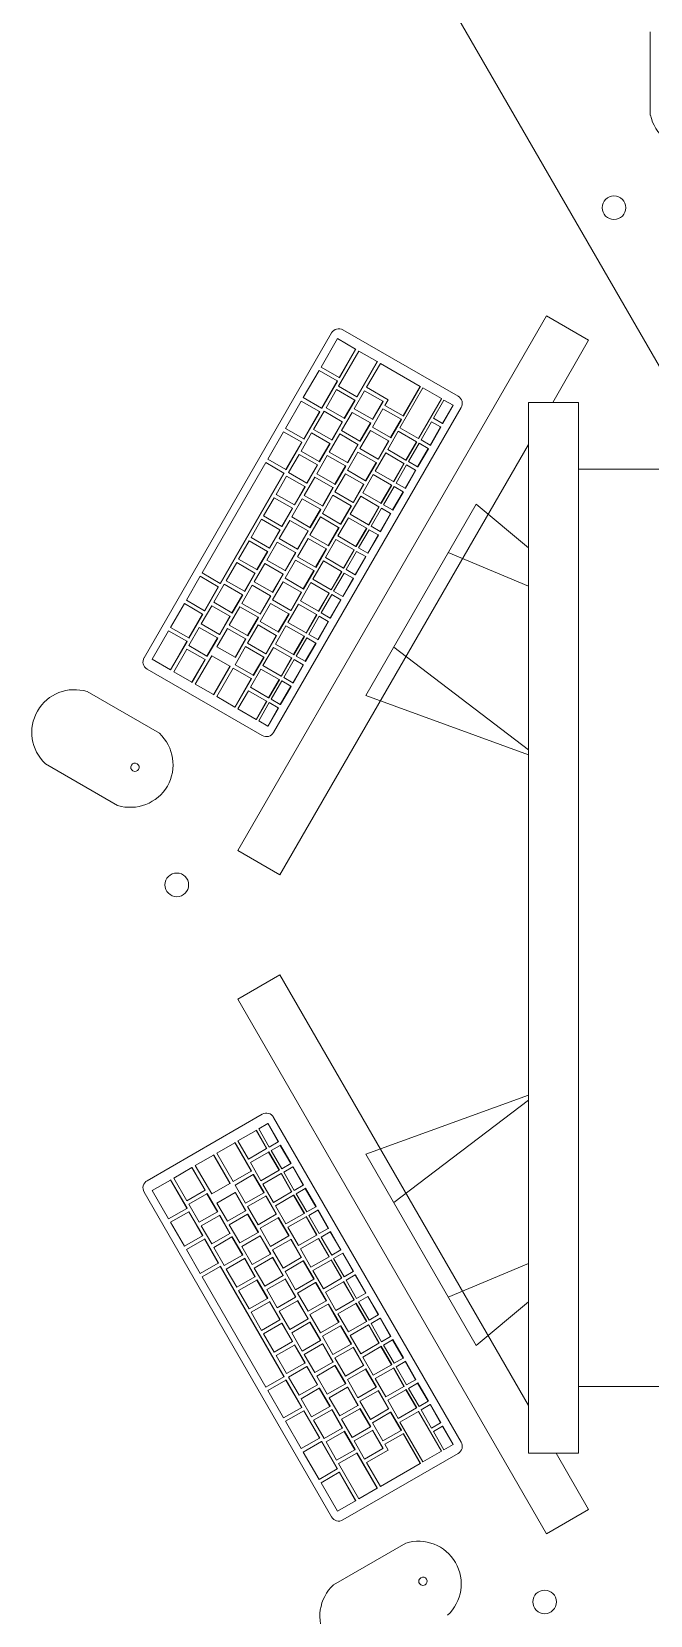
# Model space of a CAD drawing. Header units: millimetres. Extents: x 155920 to 295199, y -4084 to 97293.
# Drawn here: x 181485 to 181956, y 20196 to 21402 of the extents above; entities that cross this region are included whole.
import ezdxf

# ---------------------------------------------------------------- set-up
doc = ezdxf.new("R2010")
doc.units = ezdxf.units.MM
doc.header["$MEASUREMENT"] = 0
for name, color, linetype, lineweight in [('A-GENM', 8, 'CONTINUOUS', 9), ('E-ELEC-EQPM', 8, 'CONTINUOUS', 9), ('I-FURN', 8, 'CONTINUOUS', 9)]:
    doc.layers.add(name, color=color, linetype=linetype, lineweight=lineweight)

msp = doc.modelspace()

# ---------------------------------------------------------------- linework, layer by layer
at = {"layer": 'A-GENM'}
for p, q in [((181955.7, 21401.5), (181955.7, 21338)), ((181570.4, 20924.9), (181713.1, 21172.2)), ((181721.8, 21174.5), (181809.4, 21124)), ((181717.6, 21167.9), (181705.1, 21146.2)), ((181731.4, 21159.9), (181717.6, 21167.9)), ((181718.9, 21138.3), (181731.4, 21159.9)), ((181731.6, 21159.8), (181719.1, 21138.1)), ((181731.4, 21159.9), (181731.6, 21159.8)), ((181733.9, 21158.4), (181718.4, 21131.6)), ((181732.3, 21123.6), (181747.8, 21150.5)), ((181748, 21150.3), (181732.5, 21123.5)), ((181747.8, 21150.5), (181733.9, 21158.4)), ((181750.3, 21149), (181739.8, 21130.8)), ((181747.8, 21150.5), (181748, 21150.3)), ((181780.5, 21131.5), (181750.3, 21149)), ((181703.6, 21143.6), (181691.6, 21122.9)), ((181717.4, 21135.7), (181703.6, 21143.6)), ((181705.1, 21146.2), (181718.9, 21138.3)), ((181705.4, 21114.9), (181717.4, 21135.7)), ((181717.6, 21135.5), (181705.6, 21114.8)), ((181717.4, 21135.7), (181717.6, 21135.5)), ((181718.9, 21138.3), (181719.1, 21138.1)), ((181691.6, 21122.9), (181705.4, 21114.9)), ((181716.9, 21129), (181708.9, 21115.1)), ((181730.8, 21121), (181716.9, 21129)), ((181718.4, 21131.6), (181732.3, 21123.6)), ((181738.3, 21128.2), (181730.3, 21114.3)), ((181732.3, 21123.6), (181732.5, 21123.5)), ((181752.2, 21120.2), (181738.3, 21128.2)), ((181739.8, 21130.8), (181756.2, 21121.3)), ((181782.6, 21130.3), (181765.1, 21100)), ((181767.5, 21109), (181780.5, 21131.5)), ((181780.8, 21131.4), (181767.8, 21108.9)), ((181780.5, 21131.5), (181780.8, 21131.4)), ((181796.7, 21122.2), (181782.6, 21130.3)), ((181811.8, 21115.3), (181669, 20868)), ((181690.1, 21120.3), (181678.1, 21099.5)), ((181703.9, 21112.3), (181690.1, 21120.3)), ((181691.9, 21091.5), (181703.9, 21112.3)), ((181704.1, 21112.2), (181692.1, 21091.4)), ((181707.4, 21112.5), (181699.4, 21098.7)), ((181703.9, 21112.3), (181704.1, 21112.2)), ((181705.4, 21114.9), (181705.6, 21114.8)), ((181721.3, 21104.6), (181707.4, 21112.5)), ((181708.9, 21115.1), (181722.8, 21107.2)), ((181728.8, 21111.7), (181720.8, 21097.9)), ((181722.8, 21107.2), (181730.8, 21121)), ((181731, 21120.9), (181723, 21107)), ((181742.7, 21103.8), (181728.8, 21111.7)), ((181730.3, 21114.3), (181744.2, 21106.4)), ((181730.8, 21121), (181731, 21120.9)), ((181744.2, 21106.4), (181752.2, 21120.2)), ((181752.2, 21114.4), (181744.2, 21100.5)), ((181752.4, 21120.1), (181744.4, 21106.2)), ((181752.2, 21120.2), (181752.4, 21120.1)), ((181766, 21106.4), (181752.2, 21114.4)), ((181756.2, 21121.3), (181753.7, 21117)), ((181753.7, 21117), (181767.5, 21109)), ((181779.2, 21091.9), (181796.7, 21122.2)), ((181796.9, 21122.1), (181779.4, 21091.8)), ((181798.7, 21121.1), (181790.7, 21107.2)), ((181796.7, 21122.2), (181796.9, 21122.1)), ((181797.6, 21103.2), (181805.6, 21117.1)), ((181805.8, 21117), (181797.8, 21103.1)), ((181805.6, 21117.1), (181798.7, 21121.1)), ((181805.6, 21117.1), (181805.8, 21117)), ((181678.1, 21099.5), (181691.9, 21091.5)), ((181699.4, 21098.7), (181713.3, 21090.7)), ((181713.3, 21090.7), (181721.3, 21104.6)), ((181721.5, 21104.4), (181713.5, 21090.6)), ((181721.3, 21104.6), (181721.5, 21104.4)), ((181722.8, 21107.2), (181723, 21107)), ((181734.7, 21089.9), (181742.7, 21103.8)), ((181742.9, 21103.6), (181734.9, 21089.8)), ((181742.7, 21103.8), (181742.9, 21103.6)), ((181744.2, 21106.4), (181744.4, 21106.2)), ((181744.2, 21100.5), (181758, 21092.6)), ((181758, 21092.6), (181766, 21106.4)), ((181766.3, 21106.3), (181758.3, 21092.4)), ((181765.1, 21100), (181779.2, 21091.9)), ((181766, 21106.4), (181766.3, 21106.3)), ((181767.5, 21109), (181767.8, 21108.9)), ((181789.2, 21104.6), (181781.2, 21090.8)), ((181788.1, 21086.8), (181796.1, 21100.6)), ((181796.3, 21100.5), (181788.3, 21086.6)), ((181796.1, 21100.6), (181789.2, 21104.6)), ((181790.7, 21107.2), (181797.6, 21103.2)), ((181796.1, 21100.6), (181796.3, 21100.5)), ((181797.6, 21103.2), (181797.8, 21103.1)), ((181676.6, 21096.9), (181664.6, 21076.1)), ((181690.4, 21088.9), (181676.6, 21096.9)), ((181678.4, 21068.1), (181690.4, 21088.9)), ((181690.6, 21088.8), (181678.6, 21068)), ((181697.9, 21096.1), (181689.9, 21082.2)), ((181690.4, 21088.9), (181690.6, 21088.8)), ((181691.9, 21091.5), (181692.1, 21091.4)), ((181711.8, 21088.1), (181697.9, 21096.1)), ((181703.8, 21074.3), (181711.8, 21088.1)), ((181712, 21088), (181704, 21074.1)), ((181719.3, 21095.3), (181711.3, 21081.4)), ((181711.8, 21088.1), (181712, 21088)), ((181713.3, 21090.7), (181713.5, 21090.6)), ((181733.2, 21087.3), (181719.3, 21095.3)), ((181720.8, 21097.9), (181734.7, 21089.9)), ((181725.2, 21073.5), (181733.2, 21087.3)), ((181733.4, 21087.2), (181725.4, 21073.3)), ((181733.2, 21087.3), (181733.4, 21087.2)), ((181742.7, 21097.9), (181734.7, 21084.1)), ((181734.7, 21089.9), (181734.9, 21089.8)), ((181756.5, 21090), (181742.7, 21097.9)), ((181748.5, 21076.1), (181756.5, 21090)), ((181756.8, 21089.8), (181748.8, 21076)), ((181763.9, 21097.3), (181755.9, 21083.4)), ((181756.5, 21090), (181756.8, 21089.8)), ((181758, 21092.6), (181758.3, 21092.4)), ((181777.7, 21089.3), (181763.9, 21097.3)), ((181769.7, 21075.4), (181777.7, 21089.3)), ((181777.9, 21089.2), (181769.9, 21075.3)), ((181779.7, 21088.2), (181771.7, 21074.3)), ((181777.7, 21089.3), (181777.9, 21089.2)), ((181779.2, 21091.9), (181779.4, 21091.8)), ((181786.6, 21084.2), (181779.7, 21088.2)), ((181781.2, 21090.8), (181788.1, 21086.8)), ((181788.1, 21086.8), (181788.3, 21086.6)), ((181664.6, 21076.1), (181678.4, 21068.1)), ((181688.4, 21079.6), (181680.4, 21065.8)), ((181702.3, 21071.7), (181688.4, 21079.6)), ((181689.9, 21082.2), (181703.8, 21074.3)), ((181709.8, 21078.8), (181701.8, 21065)), ((181703.8, 21074.3), (181704, 21074.1)), ((181723.7, 21070.9), (181709.8, 21078.8)), ((181711.3, 21081.4), (181725.2, 21073.5)), ((181733.2, 21081.5), (181725.2, 21067.6)), ((181747, 21073.5), (181733.2, 21081.5)), ((181734.7, 21084.1), (181748.5, 21076.1)), ((181754.4, 21080.8), (181746.4, 21067)), ((181748.5, 21076.1), (181748.8, 21076)), ((181768.2, 21072.8), (181754.4, 21080.8)), ((181755.9, 21083.4), (181769.7, 21075.4)), ((181769.7, 21075.4), (181769.9, 21075.3)), ((181771.7, 21074.3), (181778.6, 21070.3)), ((181778.6, 21070.3), (181786.6, 21084.2)), ((181786.8, 21084), (181778.8, 21070.2)), ((181786.6, 21084.2), (181786.8, 21084)), ((181663.1, 21073.5), (181614.6, 20989.5)), ((181628.4, 20981.5), (181676.9, 21065.5)), ((181677.1, 21065.4), (181628.6, 20981.4)), ((181676.9, 21065.5), (181663.1, 21073.5)), ((181678.9, 21063.2), (181670.9, 21049.3)), ((181676.9, 21065.5), (181677.1, 21065.4)), ((181678.4, 21068.1), (181678.6, 21068)), ((181692.8, 21055.2), (181678.9, 21063.2)), ((181680.4, 21065.8), (181694.3, 21057.8)), ((181700.3, 21062.4), (181692.3, 21048.5)), ((181694.3, 21057.8), (181702.3, 21071.7)), ((181702.5, 21071.5), (181694.5, 21057.7)), ((181714.2, 21054.4), (181700.3, 21062.4)), ((181701.8, 21065), (181715.7, 21057)), ((181702.3, 21071.7), (181702.5, 21071.5)), ((181715.7, 21057), (181723.7, 21070.9)), ((181723.7, 21065), (181715.7, 21051.2)), ((181723.9, 21070.7), (181715.9, 21056.9)), ((181723.7, 21070.9), (181723.9, 21070.7)), ((181737.5, 21057.1), (181723.7, 21065)), ((181725.2, 21073.5), (181725.4, 21073.3)), ((181725.2, 21067.6), (181739, 21059.7)), ((181744.9, 21064.4), (181736.9, 21050.5)), ((181739, 21059.7), (181747, 21073.5)), ((181747.3, 21073.4), (181739.3, 21059.5)), ((181758.7, 21056.4), (181744.9, 21064.4)), ((181746.4, 21067), (181760.2, 21059)), ((181747, 21073.5), (181747.3, 21073.4)), ((181760.2, 21059), (181768.2, 21072.8)), ((181768.4, 21072.7), (181760.4, 21058.9)), ((181770.2, 21071.7), (181762.2, 21057.9)), ((181768.2, 21072.8), (181768.4, 21072.7)), ((181769.1, 21053.9), (181777.1, 21067.7)), ((181777.3, 21067.6), (181769.3, 21053.7)), ((181777.1, 21067.7), (181770.2, 21071.7)), ((181777.1, 21067.7), (181777.3, 21067.6)), ((181778.6, 21070.3), (181778.8, 21070.2)), ((181684.8, 21041.3), (181692.8, 21055.2)), ((181693, 21055.1), (181685, 21041.2)), ((181692.8, 21055.2), (181693, 21055.1)), ((181694.3, 21057.8), (181694.5, 21057.7)), ((181706.2, 21040.5), (181714.2, 21054.4)), ((181714.4, 21054.3), (181706.4, 21040.4)), ((181714.2, 21054.4), (181714.4, 21054.3)), ((181715.7, 21057), (181715.9, 21056.9)), ((181715.7, 21051.2), (181729.5, 21043.2)), ((181729.5, 21043.2), (181737.5, 21057.1)), ((181737.8, 21056.9), (181729.8, 21043.1)), ((181736.9, 21050.5), (181750.7, 21042.5)), ((181737.5, 21057.1), (181737.8, 21056.9)), ((181739, 21059.7), (181739.3, 21059.5)), ((181750.7, 21042.5), (181758.7, 21056.4)), ((181758.9, 21056.3), (181750.9, 21042.4)), ((181760.7, 21055.3), (181752.7, 21041.4)), ((181758.7, 21056.4), (181758.9, 21056.3)), ((181759.6, 21037.4), (181767.6, 21051.3)), ((181767.8, 21051.1), (181759.8, 21037.3)), ((181760.2, 21059), (181760.4, 21058.9)), ((181767.6, 21051.3), (181760.7, 21055.3)), ((181762.2, 21057.9), (181769.1, 21053.9)), ((181767.6, 21051.3), (181767.8, 21051.1)), ((181769.1, 21053.9), (181769.3, 21053.7)), ((181669.4, 21046.7), (181661.4, 21032.9)), ((181683.3, 21038.7), (181669.4, 21046.7)), ((181670.9, 21049.3), (181684.8, 21041.3)), ((181675.3, 21024.9), (181683.3, 21038.7)), ((181683.5, 21038.6), (181675.5, 21024.8)), ((181690.8, 21045.9), (181682.8, 21032.1)), ((181683.3, 21038.7), (181683.5, 21038.6)), ((181684.8, 21041.3), (181685, 21041.2)), ((181704.7, 21037.9), (181690.8, 21045.9)), ((181692.3, 21048.5), (181706.2, 21040.5)), ((181714.2, 21048.6), (181706.2, 21034.7)), ((181706.2, 21040.5), (181706.4, 21040.4)), ((181728, 21040.6), (181714.2, 21048.6)), ((181720, 21026.7), (181728, 21040.6)), ((181728.3, 21040.5), (181720.3, 21026.6)), ((181735.4, 21047.9), (181727.4, 21034.1)), ((181728, 21040.6), (181728.3, 21040.5)), ((181729.5, 21043.2), (181729.8, 21043.1)), ((181749.2, 21039.9), (181735.4, 21047.9)), ((181741.2, 21026.1), (181749.2, 21039.9)), ((181749.4, 21039.8), (181741.4, 21025.9)), ((181751.2, 21038.8), (181743.2, 21025)), ((181749.2, 21039.9), (181749.4, 21039.8)), ((181750.7, 21042.5), (181750.9, 21042.4)), ((181758.1, 21034.8), (181751.2, 21038.8)), ((181752.7, 21041.4), (181759.6, 21037.4)), ((181659.9, 21030.3), (181651.9, 21016.4)), ((181673.8, 21022.3), (181659.9, 21030.3)), ((181661.4, 21032.9), (181675.3, 21024.9)), ((181681.3, 21029.5), (181673.3, 21015.6)), ((181695.2, 21021.5), (181681.3, 21029.5)), ((181682.8, 21032.1), (181696.7, 21024.1)), ((181696.7, 21024.1), (181704.7, 21037.9)), ((181704.7, 21032.1), (181696.7, 21018.3)), ((181704.9, 21037.8), (181696.9, 21023.9)), ((181704.7, 21037.9), (181704.9, 21037.8)), ((181718.5, 21024.1), (181704.7, 21032.1)), ((181706.2, 21034.7), (181720, 21026.7)), ((181725.9, 21031.5), (181717.9, 21017.6)), ((181720, 21026.7), (181720.3, 21026.6)), ((181739.7, 21023.5), (181725.9, 21031.5)), ((181727.4, 21034.1), (181741.2, 21026.1)), ((181741.2, 21026.1), (181741.4, 21025.9)), ((181750.1, 21021), (181758.1, 21034.8)), ((181758.3, 21034.7), (181750.3, 21020.8)), ((181758.1, 21034.8), (181758.3, 21034.7)), ((181759.6, 21037.4), (181759.8, 21037.3)), ((181651.9, 21016.4), (181665.8, 21008.4)), ((181665.8, 21008.4), (181673.8, 21022.3)), ((181674, 21022.2), (181666, 21008.3)), ((181673.3, 21015.6), (181687.2, 21007.6)), ((181673.8, 21022.3), (181674, 21022.2)), ((181675.3, 21024.9), (181675.5, 21024.8)), ((181687.2, 21007.6), (181695.2, 21021.5)), ((181695.2, 21015.7), (181687.2, 21001.8)), ((181695.4, 21021.4), (181687.4, 21007.5)), ((181695.2, 21021.5), (181695.4, 21021.4)), ((181709, 21007.7), (181695.2, 21015.7)), ((181696.7, 21024.1), (181696.9, 21023.9)), ((181696.7, 21018.3), (181710.5, 21010.3)), ((181716.4, 21015), (181708.4, 21001.2)), ((181710.5, 21010.3), (181718.5, 21024.1)), ((181718.8, 21024), (181710.8, 21010.2)), ((181730.2, 21007), (181716.4, 21015)), ((181717.9, 21017.6), (181731.7, 21009.6)), ((181718.5, 21024.1), (181718.8, 21024)), ((181731.7, 21009.6), (181739.7, 21023.5)), ((181739.9, 21023.3), (181731.9, 21009.5)), ((181741.7, 21022.4), (181733.7, 21008.5)), ((181739.7, 21023.5), (181739.9, 21023.3)), ((181740.6, 21004.5), (181748.6, 21018.4)), ((181748.8, 21018.2), (181740.8, 21004.4)), ((181748.6, 21018.4), (181741.7, 21022.4)), ((181743.2, 21025), (181750.1, 21021)), ((181748.6, 21018.4), (181748.8, 21018.2)), ((181750.1, 21021), (181750.3, 21020.8)), ((181650.4, 21013.8), (181642.4, 21000)), ((181664.3, 21005.8), (181650.4, 21013.8)), ((181656.3, 20992), (181664.3, 21005.8)), ((181664.5, 21005.7), (181656.5, 20991.8)), ((181671.8, 21013), (181663.8, 20999.2)), ((181664.3, 21005.8), (181664.5, 21005.7)), ((181665.8, 21008.4), (181666, 21008.3)), ((181685.7, 21005), (181671.8, 21013)), ((181677.7, 20991.2), (181685.7, 21005)), ((181685.9, 21004.9), (181677.9, 20991)), ((181685.7, 21005), (181685.9, 21004.9)), ((181687.2, 21007.6), (181687.4, 21007.5)), ((181687.2, 21001.8), (181701, 20993.8)), ((181701, 20993.8), (181709, 21007.7)), ((181709.3, 21007.6), (181701.3, 20993.7)), ((181709, 21007.7), (181709.3, 21007.6)), ((181710.5, 21010.3), (181710.8, 21010.2)), ((181722.2, 20993.2), (181730.2, 21007)), ((181730.4, 21006.9), (181722.4, 20993)), ((181732.2, 21005.9), (181724.2, 20992)), ((181730.2, 21007), (181730.4, 21006.9)), ((181731.1, 20988.1), (181739.1, 21001.9)), ((181731.7, 21009.6), (181731.9, 21009.5)), ((181739.1, 21001.9), (181732.2, 21005.9)), ((181733.7, 21008.5), (181740.6, 21004.5)), ((181739.1, 21001.9), (181739.3, 21001.8)), ((181740.6, 21004.5), (181740.8, 21004.4)), ((181640.9, 20997.4), (181632.9, 20983.5)), ((181654.8, 20989.4), (181640.9, 20997.4)), ((181642.4, 21000), (181656.3, 20992)), ((181662.3, 20996.6), (181654.3, 20982.7)), ((181656.3, 20992), (181656.5, 20991.8)), ((181676.2, 20988.6), (181662.3, 20996.6)), ((181663.8, 20999.2), (181677.7, 20991.2)), ((181685.7, 20999.2), (181677.7, 20985.4)), ((181677.7, 20991.2), (181677.9, 20991)), ((181699.5, 20991.2), (181685.7, 20999.2)), ((181691.5, 20977.4), (181699.5, 20991.2)), ((181699.8, 20991.1), (181691.8, 20977.2)), ((181706.9, 20998.6), (181698.9, 20984.7)), ((181699.5, 20991.2), (181699.8, 20991.1)), ((181701, 20993.8), (181701.3, 20993.7)), ((181720.7, 20990.6), (181706.9, 20998.6)), ((181708.4, 21001.2), (181722.2, 20993.2)), ((181712.7, 20976.7), (181720.7, 20990.6)), ((181720.9, 20990.4), (181712.9, 20976.6)), ((181720.7, 20990.6), (181720.9, 20990.4)), ((181722.2, 20993.2), (181722.4, 20993)), ((181724.2, 20992), (181731.1, 20988.1)), ((181739.3, 21001.8), (181731.3, 20987.9)), ((181613.1, 20986.9), (181602.6, 20968.7)), ((181626.9, 20978.9), (181613.1, 20986.9)), ((181614.6, 20989.5), (181628.4, 20981.5)), ((181616.4, 20960.7), (181626.9, 20978.9)), ((181627.1, 20978.8), (181616.6, 20960.6)), ((181631.4, 20980.9), (181623.4, 20967.1)), ((181626.9, 20978.9), (181627.1, 20978.8)), ((181628.4, 20981.5), (181628.6, 20981.4)), ((181645.3, 20972.9), (181631.4, 20980.9)), ((181632.9, 20983.5), (181646.8, 20975.5)), ((181652.8, 20980.1), (181644.8, 20966.3)), ((181646.8, 20975.5), (181654.8, 20989.4)), ((181655, 20989.2), (181647, 20975.4)), ((181666.7, 20972.1), (181652.8, 20980.1)), ((181654.3, 20982.7), (181668.2, 20974.7)), ((181654.8, 20989.4), (181655, 20989.2)), ((181668.2, 20974.7), (181676.2, 20988.6)), ((181676.2, 20982.8), (181668.2, 20968.9)), ((181676.4, 20988.4), (181668.4, 20974.6)), ((181676.2, 20988.6), (181676.4, 20988.4)), ((181690, 20974.8), (181676.2, 20982.8)), ((181677.7, 20985.4), (181691.5, 20977.4)), ((181697.4, 20982.1), (181689.4, 20968.2)), ((181711.2, 20974.1), (181697.4, 20982.1)), ((181698.9, 20984.7), (181712.7, 20976.7)), ((181722.7, 20989.4), (181714.7, 20975.6)), ((181721.6, 20971.6), (181729.6, 20985.5)), ((181729.8, 20985.3), (181721.8, 20971.5)), ((181729.6, 20985.5), (181722.7, 20989.4)), ((181729.6, 20985.5), (181729.8, 20985.3)), ((181731.1, 20988.1), (181731.3, 20987.9)), ((181601.1, 20966.1), (181590.6, 20947.9)), ((181614.9, 20958.1), (181601.1, 20966.1)), ((181602.6, 20968.7), (181616.4, 20960.7)), ((181623.4, 20967.1), (181637.3, 20959.1)), ((181637.3, 20959.1), (181645.3, 20972.9)), ((181645.5, 20972.8), (181637.5, 20958.9)), ((181644.8, 20966.3), (181658.7, 20958.3)), ((181645.3, 20972.9), (181645.5, 20972.8)), ((181646.8, 20975.5), (181647, 20975.4)), ((181658.7, 20958.3), (181666.7, 20972.1)), ((181666.7, 20966.3), (181658.7, 20952.5)), ((181666.9, 20972), (181658.9, 20958.1)), ((181666.7, 20972.1), (181666.9, 20972)), ((181680.5, 20958.3), (181666.7, 20966.3)), ((181668.2, 20974.7), (181668.4, 20974.6)), ((181668.2, 20968.9), (181682, 20960.9)), ((181687.9, 20965.6), (181679.9, 20951.8)), ((181682, 20960.9), (181690, 20974.8)), ((181690.3, 20974.6), (181682.3, 20960.8)), ((181701.7, 20957.7), (181687.9, 20965.6)), ((181689.4, 20968.2), (181703.2, 20960.3)), ((181690, 20974.8), (181690.3, 20974.6)), ((181691.5, 20977.4), (181691.8, 20977.2)), ((181703.2, 20960.3), (181711.2, 20974.1)), ((181711.4, 20974), (181703.4, 20960.1)), ((181713.2, 20973), (181705.2, 20959.1)), ((181711.2, 20974.1), (181711.4, 20974)), ((181712.1, 20955.1), (181720.1, 20969)), ((181720.3, 20968.9), (181712.3, 20955)), ((181712.7, 20976.7), (181712.9, 20976.6)), ((181720.1, 20969), (181713.2, 20973)), ((181714.7, 20975.6), (181721.6, 20971.6)), ((181720.1, 20969), (181720.3, 20968.9)), ((181721.6, 20971.6), (181721.8, 20971.5)), ((181604.4, 20940), (181614.9, 20958.1)), ((181615.1, 20958), (181604.6, 20939.8)), ((181621.9, 20964.5), (181613.9, 20950.6)), ((181614.9, 20958.1), (181615.1, 20958)), ((181616.4, 20960.7), (181616.6, 20960.6)), ((181635.8, 20956.5), (181621.9, 20964.5)), ((181627.8, 20942.6), (181635.8, 20956.5)), ((181636, 20956.3), (181628, 20942.5)), ((181643.3, 20963.7), (181635.3, 20949.8)), ((181635.8, 20956.5), (181636, 20956.3)), ((181637.3, 20959.1), (181637.5, 20958.9)), ((181657.2, 20955.7), (181643.3, 20963.7)), ((181649.2, 20941.8), (181657.2, 20955.7)), ((181657.4, 20955.5), (181649.4, 20941.7)), ((181657.2, 20955.7), (181657.4, 20955.5)), ((181658.7, 20958.3), (181658.9, 20958.1)), ((181672.5, 20944.5), (181680.5, 20958.3)), ((181680.8, 20958.2), (181672.8, 20944.3)), ((181680.5, 20958.3), (181680.8, 20958.2)), ((181682, 20960.9), (181682.3, 20960.8)), ((181693.7, 20943.8), (181701.7, 20957.7)), ((181701.9, 20957.5), (181693.9, 20943.7)), ((181703.7, 20956.5), (181695.7, 20942.7)), ((181701.7, 20957.7), (181701.9, 20957.5)), ((181703.2, 20960.3), (181703.4, 20960.1)), ((181710.6, 20952.5), (181703.7, 20956.5)), ((181705.2, 20959.1), (181712.1, 20955.1)), ((181712.1, 20955.1), (181712.3, 20955)), ((181589.1, 20945.3), (181576.6, 20923.7)), ((181602.9, 20937.4), (181589.1, 20945.3)), ((181590.6, 20947.9), (181604.4, 20940)), ((181612.4, 20948), (181604.4, 20934.1)), ((181626.3, 20940), (181612.4, 20948)), ((181613.9, 20950.6), (181627.8, 20942.6)), ((181633.8, 20947.2), (181625.8, 20933.3)), ((181627.8, 20942.6), (181628, 20942.5)), ((181647.7, 20939.2), (181633.8, 20947.2)), ((181635.3, 20949.8), (181649.2, 20941.8)), ((181657.2, 20949.9), (181649.2, 20936)), ((181649.2, 20941.8), (181649.4, 20941.7)), ((181671, 20941.9), (181657.2, 20949.9)), ((181658.7, 20952.5), (181672.5, 20944.5)), ((181663, 20928), (181671, 20941.9)), ((181671.3, 20941.7), (181663.3, 20927.9)), ((181678.4, 20949.2), (181670.4, 20935.3)), ((181671, 20941.9), (181671.3, 20941.7)), ((181672.5, 20944.5), (181672.8, 20944.3)), ((181692.2, 20941.2), (181678.4, 20949.2)), ((181679.9, 20951.8), (181693.7, 20943.8)), ((181693.7, 20943.8), (181693.9, 20943.7)), ((181695.7, 20942.7), (181702.6, 20938.7)), ((181702.6, 20938.7), (181710.6, 20952.5)), ((181710.8, 20952.4), (181702.8, 20938.6)), ((181710.6, 20952.5), (181710.8, 20952.4)), ((181590.4, 20915.7), (181602.9, 20937.4)), ((181603.1, 20937.2), (181590.6, 20915.6)), ((181603, 20931.5), (181593, 20914.2)), ((181602.9, 20937.4), (181603.1, 20937.2)), ((181616.8, 20923.6), (181603, 20931.5)), ((181604.4, 20940), (181604.6, 20939.8)), ((181604.4, 20934.1), (181618.3, 20926.2)), ((181618.3, 20926.2), (181626.3, 20940)), ((181626.5, 20939.9), (181618.5, 20926)), ((181625.8, 20933.3), (181639.7, 20925.4)), ((181626.3, 20940), (181626.5, 20939.9)), ((181639.7, 20925.4), (181647.7, 20939.2)), ((181647.7, 20933.4), (181639.7, 20919.5)), ((181647.9, 20939.1), (181639.9, 20925.2)), ((181647.7, 20939.2), (181647.9, 20939.1)), ((181661.5, 20925.4), (181647.7, 20933.4)), ((181649.2, 20936), (181663, 20928)), ((181668.9, 20932.7), (181660.9, 20918.9)), ((181682.7, 20924.8), (181668.9, 20932.7)), ((181670.4, 20935.3), (181684.2, 20927.4)), ((181684.2, 20927.4), (181692.2, 20941.2)), ((181692.4, 20941.1), (181684.4, 20927.2)), ((181694.2, 20940.1), (181686.2, 20926.2)), ((181692.2, 20941.2), (181692.4, 20941.1)), ((181693.1, 20922.2), (181701.1, 20936.1)), ((181701.3, 20936), (181693.3, 20922.1)), ((181701.1, 20936.1), (181694.2, 20940.1)), ((181701.1, 20936.1), (181701.3, 20936)), ((181702.6, 20938.7), (181702.8, 20938.6)), ((181576.6, 20923.7), (181590.4, 20915.7)), ((181606.8, 20906.2), (181616.8, 20923.6)), ((181617, 20923.4), (181607, 20906.1)), ((181621.9, 20926.4), (181609.4, 20904.8)), ((181616.8, 20923.6), (181617, 20923.4)), ((181618.3, 20926.2), (181618.5, 20926)), ((181635.7, 20918.4), (181621.9, 20926.4)), ((181623.2, 20896.8), (181635.7, 20918.4)), ((181635.9, 20918.3), (181623.4, 20896.6)), ((181635.7, 20918.4), (181635.9, 20918.3)), ((181639.7, 20925.4), (181639.9, 20925.2)), ((181639.7, 20919.5), (181653.5, 20911.6)), ((181653.5, 20911.6), (181661.5, 20925.4)), ((181661.8, 20925.3), (181653.8, 20911.4)), ((181660.9, 20918.9), (181674.7, 20910.9)), ((181661.5, 20925.4), (181661.8, 20925.3)), ((181663, 20928), (181663.3, 20927.9)), ((181674.7, 20910.9), (181682.7, 20924.8)), ((181682.9, 20924.6), (181674.9, 20910.8)), ((181684.7, 20923.6), (181676.7, 20909.8)), ((181682.7, 20924.8), (181682.9, 20924.6)), ((181683.6, 20905.8), (181691.6, 20919.6)), ((181691.8, 20919.5), (181683.8, 20905.6)), ((181684.2, 20927.4), (181684.4, 20927.2)), ((181691.6, 20919.6), (181684.7, 20923.6)), ((181686.2, 20926.2), (181693.1, 20922.2)), ((181691.6, 20919.6), (181691.8, 20919.5)), ((181693.1, 20922.2), (181693.3, 20922.1)), ((181660.3, 20865.7), (181572.7, 20916.3)), ((181590.4, 20915.7), (181590.6, 20915.6)), ((181593, 20914.2), (181606.8, 20906.2)), ((181606.8, 20906.2), (181607, 20906.1)), ((181638.2, 20916.9), (181625.7, 20895.3)), ((181652, 20909), (181638.2, 20916.9)), ((181639.5, 20887.3), (181652, 20909)), ((181652.3, 20908.8), (181639.8, 20887.2)), ((181659.4, 20916.3), (181651.4, 20902.4)), ((181652, 20909), (181652.3, 20908.8)), ((181653.5, 20911.6), (181653.8, 20911.4)), ((181673.2, 20908.3), (181659.4, 20916.3)), ((181665.2, 20894.4), (181673.2, 20908.3)), ((181673.4, 20908.2), (181665.4, 20894.3)), ((181675.2, 20907.2), (181667.2, 20893.3)), ((181673.2, 20908.3), (181673.4, 20908.2)), ((181674.7, 20910.9), (181674.9, 20910.8)), ((181682.1, 20903.2), (181675.2, 20907.2)), ((181676.7, 20909.8), (181683.6, 20905.8)), ((181683.6, 20905.8), (181683.8, 20905.6)), ((181582.1, 20867.4), (181527.1, 20899.1)), ((181609.4, 20904.8), (181623.2, 20896.8)), ((181623.2, 20896.8), (181623.4, 20896.6)), ((181625.7, 20895.3), (181639.5, 20887.3)), ((181649.9, 20899.8), (181641.9, 20886)), ((181663.7, 20891.8), (181649.9, 20899.8)), ((181651.4, 20902.4), (181665.2, 20894.4)), ((181665.2, 20894.4), (181665.4, 20894.3)), ((181667.2, 20893.3), (181674.1, 20889.3)), ((181674.1, 20889.3), (181682.1, 20903.2)), ((181682.3, 20903), (181674.3, 20889.2)), ((181682.1, 20903.2), (181682.3, 20903)), ((181639.5, 20887.3), (181639.8, 20887.2)), ((181641.9, 20886), (181655.7, 20878)), ((181655.7, 20878), (181663.7, 20891.8)), ((181663.9, 20891.7), (181655.9, 20877.9)), ((181665.7, 20890.7), (181657.7, 20876.9)), ((181663.7, 20891.8), (181663.9, 20891.7)), ((181664.6, 20872.9), (181672.6, 20886.7)), ((181672.8, 20886.6), (181664.8, 20872.7)), ((181672.6, 20886.7), (181665.7, 20890.7)), ((181672.6, 20886.7), (181672.8, 20886.6)), ((181674.1, 20889.3), (181674.3, 20889.2)), ((181655.7, 20878), (181655.9, 20877.9)), ((181657.7, 20876.9), (181664.6, 20872.9)), ((181664.6, 20872.9), (181664.8, 20872.7)), ((181495.3, 20844.1), (181550.3, 20812.4)), ((181660.3, 20577.4), (181572.7, 20526.8)), ((181664.6, 20570.2), (181657.7, 20566.2)), ((181664.8, 20570.3), (181664.6, 20570.2)), ((181672.6, 20556.3), (181664.6, 20570.2)), ((181664.8, 20570.3), (181672.8, 20556.5)), ((181811.8, 20327.8), (181669, 20575)), ((181639.5, 20555.7), (181625.7, 20547.8)), ((181639.8, 20555.9), (181639.5, 20555.7)), ((181652, 20534.1), (181639.5, 20555.7)), ((181639.8, 20555.9), (181652.3, 20534.2)), ((181655.7, 20565.1), (181641.9, 20557.1)), ((181641.9, 20557.1), (181649.9, 20543.2)), ((181655.9, 20565.2), (181655.7, 20565.1)), ((181663.7, 20551.2), (181655.7, 20565.1)), ((181655.9, 20565.2), (181663.9, 20551.3)), ((181657.7, 20566.2), (181665.7, 20552.3)), ((181665.7, 20552.3), (181672.6, 20556.3)), ((181672.8, 20556.5), (181672.6, 20556.3)), ((181623.2, 20546.3), (181609.4, 20538.3)), ((181623.4, 20546.4), (181623.2, 20546.3)), ((181635.7, 20524.6), (181623.2, 20546.3)), ((181623.4, 20546.4), (181635.9, 20524.8)), ((181625.7, 20547.8), (181638.2, 20526.1)), ((181649.9, 20543.2), (181663.7, 20551.2)), ((181665.2, 20548.6), (181651.4, 20540.6)), ((181663.9, 20551.3), (181663.7, 20551.2)), ((181665.4, 20548.7), (181665.2, 20548.6)), ((181673.2, 20534.8), (181665.2, 20548.6)), ((181665.4, 20548.7), (181673.4, 20534.9)), ((181674.1, 20553.7), (181667.2, 20549.7)), ((181667.2, 20549.7), (181675.2, 20535.9)), ((181674.3, 20553.9), (181674.1, 20553.7)), ((181682.1, 20539.9), (181674.1, 20553.7)), ((181674.3, 20553.9), (181682.3, 20540)), ((181606.8, 20536.8), (181593, 20528.8)), ((181607, 20536.9), (181606.8, 20536.8)), ((181616.8, 20519.5), (181606.8, 20536.8)), ((181607, 20536.9), (181617, 20519.6)), ((181609.4, 20538.3), (181621.9, 20516.7)), ((181638.2, 20526.1), (181652, 20534.1)), ((181651.4, 20540.6), (181659.4, 20526.8)), ((181652.3, 20534.2), (181652, 20534.1)), ((181653.8, 20531.6), (181653.5, 20531.5)), ((181653.8, 20531.6), (181661.8, 20517.8)), ((181659.4, 20526.8), (181673.2, 20534.8)), ((181674.7, 20532.2), (181660.9, 20524.2)), ((181673.4, 20534.9), (181673.2, 20534.8)), ((181674.9, 20532.3), (181674.7, 20532.2)), ((181682.7, 20518.3), (181674.7, 20532.2)), ((181674.9, 20532.3), (181682.9, 20518.4)), ((181675.2, 20535.9), (181682.1, 20539.9)), ((181683.6, 20537.3), (181676.7, 20533.3)), ((181676.7, 20533.3), (181684.7, 20519.4)), ((181682.3, 20540), (181682.1, 20539.9)), ((181683.8, 20537.4), (181683.6, 20537.3)), ((181691.6, 20523.4), (181683.6, 20537.3)), ((181683.8, 20537.4), (181691.8, 20523.6)), ((181590.4, 20527.3), (181576.6, 20519.4)), ((181590.6, 20527.5), (181590.4, 20527.3)), ((181602.9, 20505.7), (181590.4, 20527.3)), ((181590.6, 20527.5), (181603.1, 20505.8)), ((181593, 20528.8), (181603, 20511.5)), ((181617, 20519.6), (181616.8, 20519.5)), ((181621.9, 20516.7), (181635.7, 20524.6)), ((181635.9, 20524.8), (181635.7, 20524.6)), ((181653.5, 20531.5), (181639.7, 20523.5)), ((181639.7, 20523.5), (181647.7, 20509.7)), ((181661.5, 20517.6), (181653.5, 20531.5)), ((181660.9, 20524.2), (181668.9, 20510.3)), ((181684.7, 20519.4), (181691.6, 20523.4)), ((181693.1, 20520.8), (181686.2, 20516.8)), ((181691.8, 20523.6), (181691.6, 20523.4)), ((181693.3, 20521), (181693.1, 20520.8)), ((181701.1, 20507), (181693.1, 20520.8)), ((181693.3, 20521), (181701.3, 20507.1)), ((181570.4, 20518.1), (181713.1, 20270.8)), ((181576.6, 20519.4), (181589.1, 20497.7)), ((181603, 20511.5), (181616.8, 20519.5)), ((181618.3, 20516.9), (181604.4, 20508.9)), ((181604.4, 20508.9), (181612.4, 20495.1)), ((181618.5, 20517), (181618.3, 20516.9)), ((181626.3, 20503), (181618.3, 20516.9)), ((181618.5, 20517), (181626.5, 20503.2)), ((181639.7, 20517.7), (181625.8, 20509.7)), ((181625.8, 20509.7), (181633.8, 20495.9)), ((181639.9, 20517.8), (181639.7, 20517.7)), ((181647.7, 20503.8), (181639.7, 20517.7)), ((181639.9, 20517.8), (181647.9, 20504)), ((181647.7, 20509.7), (181661.5, 20517.6)), ((181663, 20515), (181649.2, 20507.1)), ((181661.8, 20517.8), (181661.5, 20517.6)), ((181663.3, 20515.2), (181663, 20515)), ((181671, 20501.2), (181663, 20515)), ((181663.3, 20515.2), (181671.3, 20501.3)), ((181668.9, 20510.3), (181682.7, 20518.3)), ((181684.2, 20515.7), (181670.4, 20507.7)), ((181670.4, 20507.7), (181678.4, 20493.9)), ((181682.9, 20518.4), (181682.7, 20518.3)), ((181684.4, 20515.8), (181684.2, 20515.7)), ((181692.2, 20501.8), (181684.2, 20515.7)), ((181684.4, 20515.8), (181692.4, 20502)), ((181686.2, 20516.8), (181694.2, 20503)), ((181589.1, 20497.7), (181602.9, 20505.7)), ((181604.4, 20503.1), (181590.6, 20495.1)), ((181603.1, 20505.8), (181602.9, 20505.7)), ((181604.6, 20503.2), (181604.4, 20503.1)), ((181614.9, 20484.9), (181604.4, 20503.1)), ((181604.6, 20503.2), (181615.1, 20485)), ((181612.4, 20495.1), (181626.3, 20503)), ((181627.8, 20500.4), (181613.9, 20492.5)), ((181626.5, 20503.2), (181626.3, 20503)), ((181628, 20500.6), (181627.8, 20500.4)), ((181635.8, 20486.6), (181627.8, 20500.4)), ((181628, 20500.6), (181636, 20486.7)), ((181633.8, 20495.9), (181647.7, 20503.8)), ((181649.2, 20501.2), (181635.3, 20493.3)), ((181647.9, 20504), (181647.7, 20503.8)), ((181649.2, 20507.1), (181657.2, 20493.2)), ((181649.4, 20501.4), (181649.2, 20501.2)), ((181657.2, 20487.4), (181649.2, 20501.2)), ((181649.4, 20501.4), (181657.4, 20487.5)), ((181657.2, 20493.2), (181671, 20501.2)), ((181672.5, 20498.6), (181658.7, 20490.6)), ((181671.3, 20501.3), (181671, 20501.2)), ((181672.8, 20498.7), (181672.5, 20498.6)), ((181680.5, 20484.7), (181672.5, 20498.6)), ((181672.8, 20498.7), (181680.8, 20484.9)), ((181678.4, 20493.9), (181692.2, 20501.8)), ((181693.7, 20499.2), (181679.9, 20491.3)), ((181692.4, 20502), (181692.2, 20501.8)), ((181693.9, 20499.4), (181693.7, 20499.2)), ((181701.7, 20485.4), (181693.7, 20499.2)), ((181693.9, 20499.4), (181701.9, 20485.5)), ((181694.2, 20503), (181701.1, 20507)), ((181702.6, 20504.4), (181695.7, 20500.4)), ((181695.7, 20500.4), (181703.7, 20486.5)), ((181701.3, 20507.1), (181701.1, 20507)), ((181702.8, 20504.5), (181702.6, 20504.4)), ((181710.6, 20490.5), (181702.6, 20504.4)), ((181702.8, 20504.5), (181710.8, 20490.6)), ((181590.6, 20495.1), (181601.1, 20476.9)), ((181601.1, 20476.9), (181614.9, 20484.9)), ((181613.9, 20492.5), (181621.9, 20478.6)), ((181615.1, 20485), (181614.9, 20484.9)), ((181621.9, 20478.6), (181635.8, 20486.6)), ((181637.3, 20484), (181623.4, 20476)), ((181635.3, 20493.3), (181643.3, 20479.4)), ((181636, 20486.7), (181635.8, 20486.6)), ((181637.5, 20484.1), (181637.3, 20484)), ((181645.3, 20470.1), (181637.3, 20484)), ((181637.5, 20484.1), (181645.5, 20470.3)), ((181643.3, 20479.4), (181657.2, 20487.4)), ((181658.7, 20484.8), (181644.8, 20476.8)), ((181657.4, 20487.5), (181657.2, 20487.4)), ((181658.7, 20490.6), (181666.7, 20476.7)), ((181658.9, 20484.9), (181658.7, 20484.8)), ((181666.7, 20470.9), (181658.7, 20484.8)), ((181658.9, 20484.9), (181666.9, 20471.1)), ((181666.7, 20476.7), (181680.5, 20484.7)), ((181679.9, 20491.3), (181687.9, 20477.4)), ((181680.8, 20484.9), (181680.5, 20484.7)), ((181687.9, 20477.4), (181701.7, 20485.4)), ((181701.9, 20485.5), (181701.7, 20485.4)), ((181703.7, 20486.5), (181710.6, 20490.5)), ((181712.1, 20487.9), (181705.2, 20483.9)), ((181705.2, 20483.9), (181713.2, 20470.1)), ((181710.8, 20490.6), (181710.6, 20490.5)), ((181712.3, 20488), (181712.1, 20487.9)), ((181720.1, 20474.1), (181712.1, 20487.9)), ((181712.3, 20488), (181720.3, 20474.2)), ((181616.4, 20482.3), (181602.6, 20474.3)), ((181602.6, 20474.3), (181613.1, 20456.2)), ((181616.6, 20482.4), (181616.4, 20482.3)), ((181626.9, 20464.1), (181616.4, 20482.3)), ((181616.6, 20482.4), (181627.1, 20464.3)), ((181623.4, 20476), (181631.4, 20462.1)), ((181644.8, 20476.8), (181652.8, 20462.9)), ((181682, 20482.1), (181668.2, 20474.1)), ((181668.2, 20474.1), (181676.2, 20460.3)), ((181682.3, 20482.3), (181682, 20482.1)), ((181690, 20468.3), (181682, 20482.1)), ((181682.3, 20482.3), (181690.3, 20468.4)), ((181703.2, 20482.8), (181689.4, 20474.8)), ((181689.4, 20474.8), (181697.4, 20461)), ((181703.4, 20482.9), (181703.2, 20482.8)), ((181711.2, 20468.9), (181703.2, 20482.8)), ((181703.4, 20482.9), (181711.4, 20469.1)), ((181713.2, 20470.1), (181720.1, 20474.1)), ((181721.6, 20471.5), (181714.7, 20467.5)), ((181720.3, 20474.2), (181720.1, 20474.1)), ((181721.8, 20471.6), (181721.6, 20471.5)), ((181729.6, 20457.6), (181721.6, 20471.5)), ((181721.8, 20471.6), (181729.8, 20457.7)), ((181613.1, 20456.2), (181626.9, 20464.1)), ((181628.4, 20461.5), (181614.6, 20453.6)), ((181627.1, 20464.3), (181626.9, 20464.1)), ((181628.6, 20461.7), (181628.4, 20461.5)), ((181676.9, 20377.5), (181628.4, 20461.5)), ((181628.6, 20461.7), (181677.1, 20377.7)), ((181631.4, 20462.1), (181645.3, 20470.1)), ((181646.8, 20467.5), (181632.9, 20459.5)), ((181632.9, 20459.5), (181640.9, 20445.7)), ((181645.5, 20470.3), (181645.3, 20470.1)), ((181647, 20467.7), (181646.8, 20467.5)), ((181654.8, 20453.7), (181646.8, 20467.5)), ((181647, 20467.7), (181655, 20453.8)), ((181652.8, 20462.9), (181666.7, 20470.9)), ((181668.2, 20468.3), (181654.3, 20460.3)), ((181654.3, 20460.3), (181662.3, 20446.5)), ((181666.9, 20471.1), (181666.7, 20470.9)), ((181668.4, 20468.5), (181668.2, 20468.3)), ((181676.2, 20454.5), (181668.2, 20468.3)), ((181668.4, 20468.5), (181676.4, 20454.6)), ((181676.2, 20460.3), (181690, 20468.3)), ((181691.5, 20465.7), (181677.7, 20457.7)), ((181690.3, 20468.4), (181690, 20468.3)), ((181691.8, 20465.8), (181691.5, 20465.7)), ((181699.5, 20451.8), (181691.5, 20465.7)), ((181691.8, 20465.8), (181699.8, 20452)), ((181697.4, 20461), (181711.2, 20468.9)), ((181712.7, 20466.3), (181698.9, 20458.4)), ((181711.4, 20469.1), (181711.2, 20468.9)), ((181712.9, 20466.5), (181712.7, 20466.3)), ((181720.7, 20452.5), (181712.7, 20466.3)), ((181712.9, 20466.5), (181720.9, 20452.6)), ((181714.7, 20467.5), (181722.7, 20453.6)), ((181614.6, 20453.6), (181663.1, 20369.6)), ((181640.9, 20445.7), (181654.8, 20453.7)), ((181656.3, 20451.1), (181642.4, 20443.1)), ((181655, 20453.8), (181654.8, 20453.7)), ((181656.5, 20451.2), (181656.3, 20451.1)), ((181664.3, 20437.2), (181656.3, 20451.1)), ((181656.5, 20451.2), (181664.5, 20437.4)), ((181662.3, 20446.5), (181676.2, 20454.5)), ((181677.7, 20451.9), (181663.8, 20443.9)), ((181676.4, 20454.6), (181676.2, 20454.5)), ((181677.7, 20457.7), (181685.7, 20443.8)), ((181677.9, 20452), (181677.7, 20451.9)), ((181685.7, 20438), (181677.7, 20451.9)), ((181677.9, 20452), (181685.9, 20438.2)), ((181685.7, 20443.8), (181699.5, 20451.8)), ((181701, 20449.2), (181687.2, 20441.2)), ((181698.9, 20458.4), (181706.9, 20444.5)), ((181699.8, 20452), (181699.5, 20451.8)), ((181701.3, 20449.4), (181701, 20449.2)), ((181709, 20435.4), (181701, 20449.2)), ((181701.3, 20449.4), (181709.3, 20435.5)), ((181706.9, 20444.5), (181720.7, 20452.5)), ((181722.2, 20449.9), (181708.4, 20441.9)), ((181720.9, 20452.6), (181720.7, 20452.5)), ((181722.4, 20450), (181722.2, 20449.9)), ((181730.2, 20436), (181722.2, 20449.9)), ((181722.4, 20450), (181730.4, 20436.2)), ((181722.7, 20453.6), (181729.6, 20457.6)), ((181731.1, 20455), (181724.2, 20451)), ((181724.2, 20451), (181732.2, 20437.2)), ((181729.8, 20457.7), (181729.6, 20457.6)), ((181731.3, 20455.1), (181731.1, 20455)), ((181739.1, 20441.1), (181731.1, 20455)), ((181731.3, 20455.1), (181739.3, 20441.3)), ((181642.4, 20443.1), (181650.4, 20429.2)), ((181650.4, 20429.2), (181664.3, 20437.2)), ((181663.8, 20443.9), (181671.8, 20430)), ((181664.5, 20437.4), (181664.3, 20437.2)), ((181671.8, 20430), (181685.7, 20438)), ((181687.2, 20435.4), (181673.3, 20427.4)), ((181685.9, 20438.2), (181685.7, 20438)), ((181687.2, 20441.2), (181695.2, 20427.4)), ((181687.4, 20435.6), (181687.2, 20435.4)), ((181695.2, 20421.6), (181687.2, 20435.4)), ((181687.4, 20435.6), (181695.4, 20421.7)), ((181695.2, 20427.4), (181709, 20435.4)), ((181708.4, 20441.9), (181716.4, 20428)), ((181709.3, 20435.5), (181709, 20435.4)), ((181716.4, 20428), (181730.2, 20436)), ((181730.4, 20436.2), (181730.2, 20436)), ((181732.2, 20437.2), (181739.1, 20441.1)), ((181740.6, 20438.5), (181733.7, 20434.6)), ((181739.3, 20441.3), (181739.1, 20441.1)), ((181740.8, 20438.7), (181740.6, 20438.5)), ((181748.6, 20424.7), (181740.6, 20438.5)), ((181740.8, 20438.7), (181748.8, 20424.8)), ((181665.8, 20434.6), (181651.9, 20426.6)), ((181651.9, 20426.6), (181659.9, 20412.8)), ((181666, 20434.8), (181665.8, 20434.6)), ((181673.8, 20420.8), (181665.8, 20434.6)), ((181666, 20434.8), (181674, 20420.9)), ((181673.3, 20427.4), (181681.3, 20413.6)), ((181710.5, 20432.8), (181696.7, 20424.8)), ((181696.7, 20424.8), (181704.7, 20410.9)), ((181710.8, 20432.9), (181710.5, 20432.8)), ((181718.5, 20418.9), (181710.5, 20432.8)), ((181710.8, 20432.9), (181718.8, 20419)), ((181731.7, 20433.4), (181717.9, 20425.4)), ((181717.9, 20425.4), (181725.9, 20411.6)), ((181731.9, 20433.6), (181731.7, 20433.4)), ((181739.7, 20419.6), (181731.7, 20433.4)), ((181731.9, 20433.6), (181739.9, 20419.7)), ((181733.7, 20434.6), (181741.7, 20420.7)), ((181741.7, 20420.7), (181748.6, 20424.7)), ((181748.8, 20424.8), (181748.6, 20424.7)), ((181659.9, 20412.8), (181673.8, 20420.8)), ((181675.3, 20418.2), (181661.4, 20410.2)), ((181674, 20420.9), (181673.8, 20420.8)), ((181675.5, 20418.3), (181675.3, 20418.2)), ((181683.3, 20404.3), (181675.3, 20418.2)), ((181675.5, 20418.3), (181683.5, 20404.4)), ((181681.3, 20413.6), (181695.2, 20421.6)), ((181696.7, 20419), (181682.8, 20411)), ((181695.4, 20421.7), (181695.2, 20421.6)), ((181696.9, 20419.1), (181696.7, 20419)), ((181704.7, 20405.1), (181696.7, 20419)), ((181696.9, 20419.1), (181704.9, 20405.2)), ((181704.7, 20410.9), (181718.5, 20418.9)), ((181720, 20416.3), (181706.2, 20408.3)), ((181718.8, 20419), (181718.5, 20418.9)), ((181720.3, 20416.4), (181720, 20416.3)), ((181728, 20402.4), (181720, 20416.3)), ((181720.3, 20416.4), (181728.3, 20402.6)), ((181725.9, 20411.6), (181739.7, 20419.6)), ((181741.2, 20417), (181727.4, 20409)), ((181739.9, 20419.7), (181739.7, 20419.6)), ((181741.4, 20417.1), (181741.2, 20417)), ((181749.2, 20403.1), (181741.2, 20417)), ((181741.4, 20417.1), (181749.4, 20403.3)), ((181750.1, 20422.1), (181743.2, 20418.1)), ((181743.2, 20418.1), (181751.2, 20404.2)), ((181750.3, 20422.2), (181750.1, 20422.1)), ((181758.1, 20408.2), (181750.1, 20422.1)), ((181750.3, 20422.2), (181758.3, 20408.4)), ((181661.4, 20410.2), (181669.4, 20396.3)), ((181669.4, 20396.3), (181683.3, 20404.3)), ((181684.8, 20401.7), (181670.9, 20393.7)), ((181682.8, 20411), (181690.8, 20397.1)), ((181683.5, 20404.4), (181683.3, 20404.3)), ((181685, 20401.8), (181684.8, 20401.7)), ((181692.8, 20387.9), (181684.8, 20401.7)), ((181685, 20401.8), (181693, 20388)), ((181690.8, 20397.1), (181704.7, 20405.1)), ((181706.2, 20402.5), (181692.3, 20394.5)), ((181704.9, 20405.2), (181704.7, 20405.1)), ((181706.2, 20408.3), (181714.2, 20394.5)), ((181706.4, 20402.7), (181706.2, 20402.5)), ((181714.2, 20388.7), (181706.2, 20402.5)), ((181706.4, 20402.7), (181714.4, 20388.8)), ((181714.2, 20394.5), (181728, 20402.4)), ((181729.5, 20399.9), (181715.7, 20391.9)), ((181727.4, 20409), (181735.4, 20395.1)), ((181728.3, 20402.6), (181728, 20402.4)), ((181729.8, 20400), (181729.5, 20399.9)), ((181737.5, 20386), (181729.5, 20399.9)), ((181729.8, 20400), (181737.8, 20386.1)), ((181735.4, 20395.1), (181749.2, 20403.1)), ((181750.7, 20400.5), (181736.9, 20392.5)), ((181749.4, 20403.3), (181749.2, 20403.1)), ((181750.9, 20400.7), (181750.7, 20400.5)), ((181758.7, 20386.7), (181750.7, 20400.5)), ((181750.9, 20400.7), (181758.9, 20386.8)), ((181751.2, 20404.2), (181758.1, 20408.2)), ((181759.6, 20405.6), (181752.7, 20401.6)), ((181752.7, 20401.6), (181760.7, 20387.8)), ((181758.3, 20408.4), (181758.1, 20408.2)), ((181759.8, 20405.8), (181759.6, 20405.6)), ((181767.6, 20391.8), (181759.6, 20405.6)), ((181759.8, 20405.8), (181767.8, 20391.9)), ((181670.9, 20393.7), (181678.9, 20379.9)), ((181678.9, 20379.9), (181692.8, 20387.9)), ((181692.3, 20394.5), (181700.3, 20380.7)), ((181693, 20388), (181692.8, 20387.9)), ((181700.3, 20380.7), (181714.2, 20388.7)), ((181714.4, 20388.8), (181714.2, 20388.7)), ((181715.7, 20391.9), (181723.7, 20378)), ((181736.9, 20392.5), (181744.9, 20378.7)), ((181760.7, 20387.8), (181767.6, 20391.8)), ((181769.1, 20389.2), (181762.2, 20385.2)), ((181767.8, 20391.9), (181767.6, 20391.8)), ((181769.3, 20389.3), (181769.1, 20389.2)), ((181777.1, 20375.3), (181769.1, 20389.2)), ((181769.3, 20389.3), (181777.3, 20375.5)), ((181663.1, 20369.6), (181676.9, 20377.5)), ((181678.4, 20374.9), (181664.6, 20367)), ((181677.1, 20377.7), (181676.9, 20377.5)), ((181678.6, 20375.1), (181678.4, 20374.9)), ((181690.4, 20354.1), (181678.4, 20374.9)), ((181678.6, 20375.1), (181690.6, 20354.3)), ((181694.3, 20385.3), (181680.4, 20377.3)), ((181680.4, 20377.3), (181688.4, 20363.4)), ((181694.5, 20385.4), (181694.3, 20385.3)), ((181702.3, 20371.4), (181694.3, 20385.3)), ((181694.5, 20385.4), (181702.5, 20371.5)), ((181715.7, 20386.1), (181701.8, 20378.1)), ((181701.8, 20378.1), (181709.8, 20364.2)), ((181715.9, 20386.2), (181715.7, 20386.1)), ((181723.7, 20372.2), (181715.7, 20386.1)), ((181715.9, 20386.2), (181723.9, 20372.3)), ((181723.7, 20378), (181737.5, 20386)), ((181739, 20383.4), (181725.2, 20375.4)), ((181725.2, 20375.4), (181733.2, 20361.6)), ((181737.8, 20386.1), (181737.5, 20386)), ((181739.3, 20383.5), (181739, 20383.4)), ((181747, 20369.5), (181739, 20383.4)), ((181739.3, 20383.5), (181747.3, 20369.7)), ((181744.9, 20378.7), (181758.7, 20386.7)), ((181760.2, 20384.1), (181746.4, 20376.1)), ((181746.4, 20376.1), (181754.4, 20362.2)), ((181758.9, 20386.8), (181758.7, 20386.7)), ((181760.4, 20384.2), (181760.2, 20384.1)), ((181768.2, 20370.2), (181760.2, 20384.1)), ((181760.4, 20384.2), (181768.4, 20370.3)), ((181762.2, 20385.2), (181770.2, 20371.3)), ((181770.2, 20371.3), (181777.1, 20375.3)), ((181777.3, 20375.5), (181777.1, 20375.3)), ((181664.6, 20367), (181676.6, 20346.2)), ((181688.4, 20363.4), (181702.3, 20371.4)), ((181703.8, 20368.8), (181689.9, 20360.8)), ((181702.5, 20371.5), (181702.3, 20371.4)), ((181704, 20368.9), (181703.8, 20368.8)), ((181711.8, 20354.9), (181703.8, 20368.8)), ((181704, 20368.9), (181712, 20355.1)), ((181709.8, 20364.2), (181723.7, 20372.2)), ((181725.2, 20369.6), (181711.3, 20361.6)), ((181723.9, 20372.3), (181723.7, 20372.2)), ((181725.4, 20369.7), (181725.2, 20369.6)), ((181733.2, 20355.7), (181725.2, 20369.6)), ((181725.4, 20369.7), (181733.4, 20355.9)), ((181733.2, 20361.6), (181747, 20369.5)), ((181748.5, 20366.9), (181734.7, 20359)), ((181747.3, 20369.7), (181747, 20369.5)), ((181748.8, 20367.1), (181748.5, 20366.9)), ((181756.5, 20353.1), (181748.5, 20366.9)), ((181748.8, 20367.1), (181756.8, 20353.2)), ((181754.4, 20362.2), (181768.2, 20370.2)), ((181769.7, 20367.6), (181755.9, 20359.6)), ((181768.4, 20370.3), (181768.2, 20370.2)), ((181769.9, 20367.7), (181769.7, 20367.6)), ((181777.7, 20353.8), (181769.7, 20367.6)), ((181769.9, 20367.7), (181777.9, 20353.9)), ((181778.6, 20372.7), (181771.7, 20368.7)), ((181771.7, 20368.7), (181779.7, 20354.9)), ((181778.8, 20372.9), (181778.6, 20372.7)), ((181786.6, 20358.9), (181778.6, 20372.7)), ((181778.8, 20372.9), (181786.8, 20359)), ((181676.6, 20346.2), (181690.4, 20354.1)), ((181691.9, 20351.5), (181678.1, 20343.6)), ((181689.9, 20360.8), (181697.9, 20347)), ((181690.6, 20354.3), (181690.4, 20354.1)), ((181692.1, 20351.7), (181691.9, 20351.5)), ((181703.9, 20330.8), (181691.9, 20351.5)), ((181692.1, 20351.7), (181704.1, 20330.9)), ((181697.9, 20347), (181711.8, 20354.9)), ((181713.3, 20352.3), (181699.4, 20344.4)), ((181711.3, 20361.6), (181719.3, 20347.8)), ((181712, 20355.1), (181711.8, 20354.9)), ((181713.5, 20352.5), (181713.3, 20352.3)), ((181721.3, 20338.5), (181713.3, 20352.3)), ((181713.5, 20352.5), (181721.5, 20338.6)), ((181719.3, 20347.8), (181733.2, 20355.7)), ((181734.7, 20353.1), (181720.8, 20345.2)), ((181733.4, 20355.9), (181733.2, 20355.7)), ((181734.7, 20359), (181742.7, 20345.1)), ((181734.9, 20353.3), (181734.7, 20353.1)), ((181742.7, 20339.3), (181734.7, 20353.1)), ((181734.9, 20353.3), (181742.9, 20339.4)), ((181742.7, 20345.1), (181756.5, 20353.1)), ((181755.9, 20359.6), (181763.9, 20345.8)), ((181756.8, 20353.2), (181756.5, 20353.1)), ((181763.9, 20345.8), (181777.7, 20353.8)), ((181779.2, 20351.2), (181765.1, 20343)), ((181777.9, 20353.9), (181777.7, 20353.8)), ((181779.4, 20351.3), (181779.2, 20351.2)), ((181796.7, 20320.8), (181779.2, 20351.2)), ((181779.4, 20351.3), (181796.9, 20321)), ((181779.7, 20354.9), (181786.6, 20358.9)), ((181788.1, 20356.3), (181781.2, 20352.3)), ((181781.2, 20352.3), (181789.2, 20338.4)), ((181786.8, 20359), (181786.6, 20358.9)), ((181788.3, 20356.4), (181788.1, 20356.3)), ((181796.1, 20342.4), (181788.1, 20356.3)), ((181788.3, 20356.4), (181796.3, 20342.6)), ((181678.1, 20343.6), (181690.1, 20322.8)), ((181699.4, 20344.4), (181707.4, 20330.5)), ((181720.8, 20345.2), (181728.8, 20331.3)), ((181728.8, 20331.3), (181742.7, 20339.3)), ((181742.9, 20339.4), (181742.7, 20339.3)), ((181758, 20350.5), (181744.2, 20342.5)), ((181744.2, 20342.5), (181752.2, 20328.7)), ((181758.3, 20350.6), (181758, 20350.5)), ((181766, 20336.6), (181758, 20350.5)), ((181758.3, 20350.6), (181766.3, 20336.8)), ((181765.1, 20343), (181782.6, 20312.7)), ((181789.2, 20338.4), (181796.1, 20342.4)), ((181797.6, 20339.8), (181790.7, 20335.8)), ((181796.3, 20342.6), (181796.1, 20342.4)), ((181797.8, 20340), (181797.6, 20339.8)), ((181805.6, 20326), (181797.6, 20339.8)), ((181797.8, 20340), (181805.8, 20326.1)), ((181690.1, 20322.8), (181703.9, 20330.8)), ((181705.4, 20328.2), (181691.6, 20320.2)), ((181704.1, 20330.9), (181703.9, 20330.8)), ((181705.6, 20328.3), (181705.4, 20328.2)), ((181717.4, 20307.4), (181705.4, 20328.2)), ((181705.6, 20328.3), (181717.6, 20307.5)), ((181707.4, 20330.5), (181721.3, 20338.5)), ((181722.8, 20335.9), (181708.9, 20327.9)), ((181708.9, 20327.9), (181716.9, 20314.1)), ((181721.5, 20338.6), (181721.3, 20338.5)), ((181723, 20336), (181722.8, 20335.9)), ((181730.8, 20322), (181722.8, 20335.9)), ((181723, 20336), (181731, 20322.2)), ((181744.2, 20336.7), (181730.3, 20328.7)), ((181730.3, 20328.7), (181738.3, 20314.9)), ((181744.4, 20336.8), (181744.2, 20336.7)), ((181752.2, 20322.8), (181744.2, 20336.7)), ((181744.4, 20336.8), (181752.4, 20323)), ((181752.2, 20328.7), (181766, 20336.6)), ((181767.5, 20334), (181753.7, 20326.1)), ((181766.3, 20336.8), (181766, 20336.6)), ((181767.8, 20334.2), (181767.5, 20334)), ((181780.5, 20311.5), (181767.5, 20334)), ((181767.8, 20334.2), (181780.8, 20311.7)), ((181790.7, 20335.8), (181798.7, 20322)), ((181691.6, 20320.2), (181703.6, 20299.4)), ((181716.9, 20314.1), (181730.8, 20322)), ((181732.3, 20319.4), (181718.4, 20311.5)), ((181721.8, 20268.5), (181809.4, 20319.1)), ((181731, 20322.2), (181730.8, 20322)), ((181732.5, 20319.6), (181732.3, 20319.4)), ((181747.8, 20292.6), (181732.3, 20319.4)), ((181732.5, 20319.6), (181748, 20292.7)), ((181738.3, 20314.9), (181752.2, 20322.8)), ((181756.2, 20321.7), (181739.8, 20312.3)), ((181752.4, 20323), (181752.2, 20322.8)), ((181753.7, 20326.1), (181756.2, 20321.7)), ((181782.6, 20312.7), (181796.7, 20320.8)), ((181796.9, 20321), (181796.7, 20320.8)), ((181798.7, 20322), (181805.6, 20326)), ((181805.8, 20326.1), (181805.6, 20326)), ((181703.6, 20299.4), (181717.4, 20307.4)), ((181718.9, 20304.8), (181705.1, 20296.8)), ((181717.6, 20307.5), (181717.4, 20307.4)), ((181718.4, 20311.5), (181733.9, 20284.6)), ((181719.1, 20304.9), (181718.9, 20304.8)), ((181731.4, 20283.1), (181718.9, 20304.8)), ((181719.1, 20304.9), (181731.6, 20283.3)), ((181739.8, 20312.3), (181750.3, 20294.1)), ((181750.3, 20294.1), (181780.5, 20311.5)), ((181780.8, 20311.7), (181780.5, 20311.5)), ((181705.1, 20296.8), (181717.6, 20275.2)), ((181733.9, 20284.6), (181747.8, 20292.6)), ((181748, 20292.7), (181747.8, 20292.6)), ((181717.6, 20275.2), (181731.4, 20283.1)), ((181731.6, 20283.3), (181731.4, 20283.1)), ((181769.6, 20250.9), (181714.6, 20219.1))]:
    msp.add_line(p, q, dxfattribs=at)
for centre, radius, start, end in [((181987.5, 21345.2), 32.5, 192.6804, 347.3196), ((181718.6, 21169), 6.35, 60, 150), ((181806.3, 21118.5), 6.35, 330, 60), ((181575.9, 20921.8), 6.35, 150, 240), ((181517.4, 20868.1), 32.5, 72.6804, 227.3196), ((181560, 20843.5), 32.5, 252.6804, 47.3196), ((181663.5, 20871.2), 6.35, 240, 330), ((181563.5, 20841.5), 3.16, 60, 240), ((181563.5, 20841.5), 3.16, 240, 60), ((181663.5, 20571.9), 6.35, 30, 120), ((181575.9, 20521.3), 6.35, 120, 210), ((181806.3, 20324.6), 6.35, 300, 30), ((181718.6, 20274), 6.35, 210, 300), ((181779.3, 20219.8), 32.5, 312.6804, 107.3196), ((181736.7, 20195.2), 32.5, 132.6804, 287.3196), ((181782.7, 20221.8), 3.16, 120, 300), ((181782.7, 20221.8), 3.16, 300, 120)]:
    msp.add_arc(centre, radius, start, end, dxfattribs=at)
at = {"layer": 'E-ELEC-EQPM'}
for p, q in [((181863, 21119.3), (181901.1, 21119.3)), ((181863, 20319.3), (181863, 21119.3)), ((181863, 20319.3), (181863, 21119.3)), ((181863, 21119.3), (181901.1, 21119.3)), ((181901.1, 21119.3), (181901.1, 21068.5)), ((181901.1, 21119.3), (181901.1, 20319.3)), ((181901.1, 21068.5), (181993, 21068.5)), ((181901.1, 21068.5), (181993, 21068.5)), ((181901.1, 20370.1), (181901.1, 20319.3)), ((181993, 20370.1), (181901.1, 20370.1)), ((181993, 20370.1), (181901.1, 20370.1)), ((181901.1, 20319.3), (181863, 20319.3)), ((181901.1, 20319.3), (181863, 20319.3))]:
    msp.add_line(p, q, dxfattribs=at)
at = {"layer": 'I-FURN'}
for p, q in [((182188.1, 20756.2), (181633, 21717.5)), ((181633, 21717.5), (182188.1, 20756.2)), ((181876.7, 21185.1), (181641.7, 20778.2)), ((181908.8, 21166.6), (181876.7, 21185.1)), ((181881.5, 21119.3), (181908.8, 21166.6)), ((181673.8, 20759.6), (181863, 21087.3)), ((181739.1, 20896.1), (181823.3, 21041.8)), ((181823.3, 21041.8), (181863, 21008.5)), ((181802, 21004.9), (181863, 20979.4)), ((181760.4, 20933), (181863, 20854.8)), ((181863, 20851), (181739.1, 20896.1)), ((181673.8, 20759.6), (181641.7, 20778.2)), ((181673.8, 20683.4), (181641.7, 20664.9)), ((181673.8, 20683.4), (181863, 20355.7)), ((181876.7, 20257.9), (181641.7, 20664.9)), ((181863, 20592), (181739.1, 20547)), ((181760.4, 20510.1), (181863, 20588.2)), ((181739.1, 20547), (181823.3, 20401.2)), ((181802, 20438.1), (181863, 20463.7)), ((181823.3, 20401.2), (181863, 20434.6)), ((181884.1, 20319.3), (181908.8, 20276.5)), ((181908.8, 20276.5), (181876.7, 20257.9))]:
    msp.add_line(p, q, dxfattribs=at)
for centre, start, end in [((181928.1, 21267.5), 0, 180), ((181928.1, 21267.5), 180, 0), ((181595.3, 20752), 0, 180), ((181595.3, 20752), 180, 0), ((181875.3, 20206.1), 0, 180), ((181875.3, 20206.1), 180, 0)]:
    msp.add_arc(centre, 9, start, end, dxfattribs=at)

doc.saveas('drawing.dxf')
